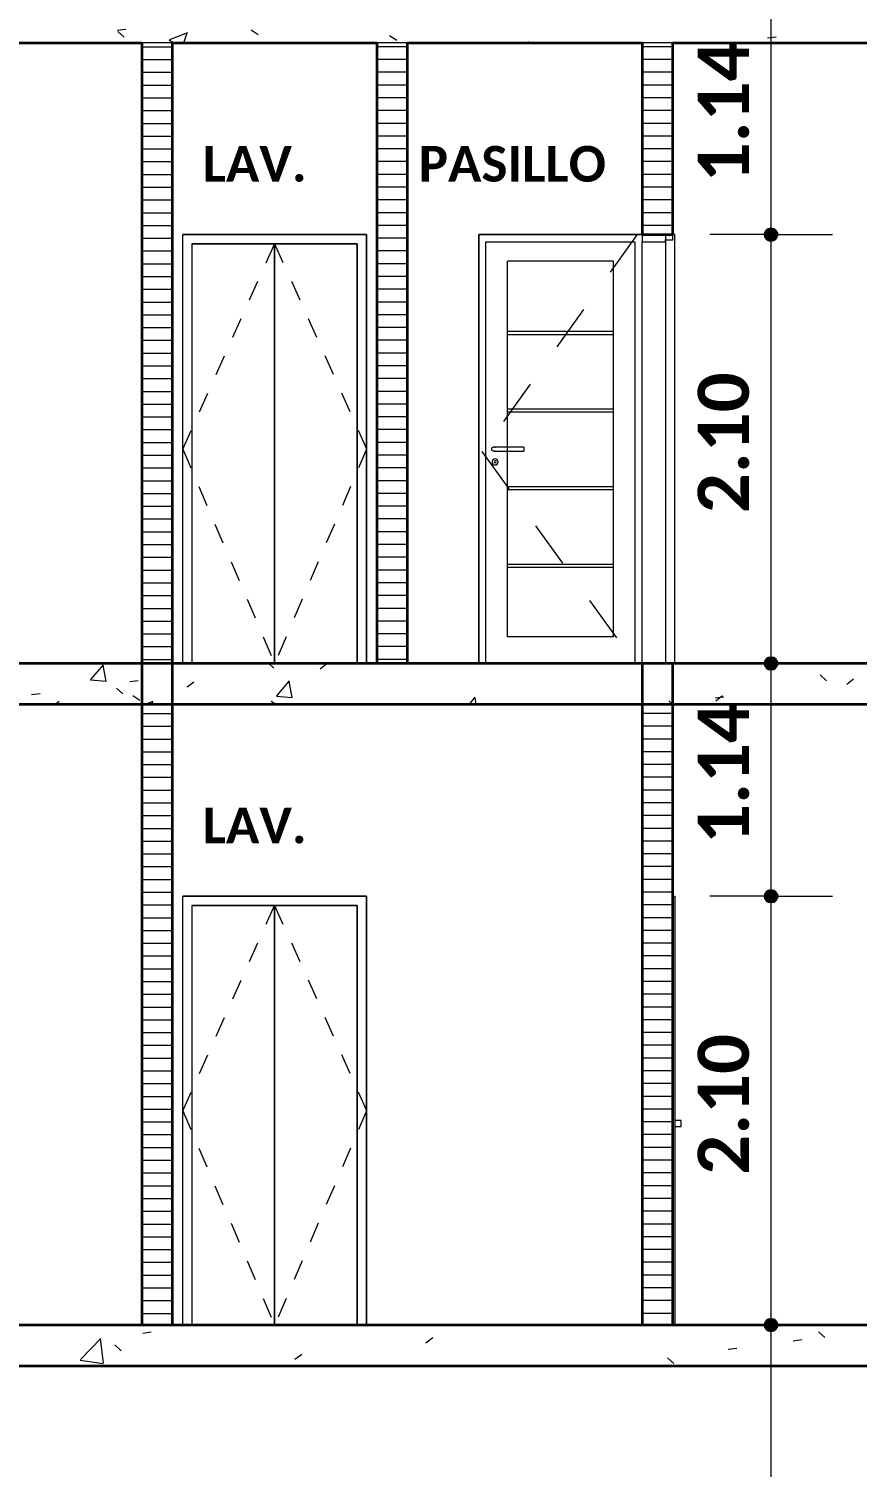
# Model space of a CAD drawing. Header units: metres. Extents: x -144 to 1000, y -717 to 29.
# Drawn here: x 235.41 to 239.47, y -646.76 to -639.72 of the extents above; entities that cross this region are included whole.
import ezdxf

# ---------------------------------------------------------------- set-up
doc = ezdxf.new("R2010")
doc.units = ezdxf.units.M
for name, pattern in [('Center', [0.054356, 0.00635, -0.016002, 0.016002, -0.016002]), ('Punto 1 mm', [0.075, 0, -0.075]), ('Trazo', [0.45, 0.225, -0.225])]:
    doc.linetypes.add(name, pattern=pattern)
doc.layers.get('0').update_dxf_attribs({"color": 1})
for name, color, linetype, lineweight in [('A-ANNO-DIMS', 1, 'Continuous', 9), ('A-DOOR', 1, 'Continuous', 9), ('A-DOOR-FRAM', 1, 'Continuous', 9), ('A-DOOR-HDLN', 1, 'Trazo', 20), ('A-FLOR', 2, 'Continuous', 9), ('A-FLOR-LEVL', 51, 'Continuous', 9), ('A-FLOR-PATT', 8, 'Continuous', 50), ('A-WALL', 4, 'Continuous', 9), ('G-ANNO-TEXT', 2, 'Continuous', 9), ('G-IMPT', 1, 'Continuous', 9), ('I-FURN', 2, 'Continuous', 9)]:
    doc.layers.add(name, color=color, linetype=linetype, lineweight=lineweight)
doc.layers.add('A-WALL-PATT', color=7, linetype='Continuous', lineweight=35, true_color=0x9c9c9c)
doc.styles.add('Calibri_B', font='calibrib.ttf', dxfattribs={"height": 0.165})
doc.styles.add('Calibri_B_1', font='calibrib.ttf', dxfattribs={"height": 0.135})

# ---------------------------------------------------------------- blocks, each defined once
blk = doc.blocks.new('LAVADORA TIPO - 12-lavadora_dwg_$0$AX-051-MB N2$0$AX-LAVADORA-328353-L1')
at = {"layer": 'G-IMPT'}
for p, q in [((18.452, 10.3), (18.427, 10.3)), ((18.427, 10.3), (18.452, 10.3)), ((18.4734, 10.3), (18.452, 10.3)), ((18.452, 10.3), (18.477, 10.3)), ((18.452, 10.3), (18.477, 10.3)), ((18.502, 10.3), (18.477, 10.3)), ((18.502, 10.3), (18.477, 10.3)), ((18.477, 10.3), (19.027, 10.3)), ((19.027, 10.3), (18.477, 10.3)), ((18.502, 10.3), (18.8675, 10.3)), ((18.8675, 10.3), (18.502, 10.3)), ((18.5483, 10.3), (18.5684, 10.3)), ((18.5684, 10.3), (18.5483, 10.3)), ((18.5869, 10.3), (18.8281, 10.3)), ((18.8281, 10.3), (18.5869, 10.3)), ((18.8925, 10.3), (18.8675, 10.3)), ((18.8925, 10.3), (18.8675, 10.3)), ((19.0456, 10.3), (18.9844, 10.3)), ((19.0456, 10.3), (18.9844, 10.3)), ((19.0456, 10.3), (18.9844, 10.3)), ((19.027, 10.3), (19.052, 10.3)), ((19.027, 10.3), (19.052, 10.3)), ((19.052, 10.3), (19.0411, 10.3))]:
    blk.add_line(p, q, dxfattribs=at)
blk = doc.blocks.new('LAVADORA TIPO - 12-lavadora_dwg-328352-L1')
blk.add_blockref('LAVADORA TIPO - 12-lavadora_dwg_$0$AX-051-MB N2$0$AX-LAVADORA-328353-L1', (0, 0))
blk = doc.blocks.new('ololo')
at = {"layer": 'A-ANNO-DIMS', "lineweight": 25}
h = blk.add_hatch(color=256, dxfattribs=at)
edge = h.paths.add_edge_path()
edge.add_arc((239.0433, -640.7254), 0.0312, 0, 360)
h = blk.add_hatch(color=256, dxfattribs=at)
edge = h.paths.add_edge_path()
edge.add_arc((239.0433, -640.7254), 0.0312, 0, 360)
h = blk.add_hatch(color=256, dxfattribs=at)
edge = h.paths.add_edge_path()
edge.add_arc((239.0433, -642.8254), 0.0312, 0, 360)
h = blk.add_hatch(color=256, dxfattribs=at)
edge = h.paths.add_edge_path()
edge.add_arc((239.0433, -642.8254), 0.0312, 0, 360)
h = blk.add_hatch(color=256, dxfattribs=at)
edge = h.paths.add_edge_path()
edge.add_arc((239.0433, -643.9654), 0.0312, 0, 360)
h = blk.add_hatch(color=256, dxfattribs=at)
edge = h.paths.add_edge_path()
edge.add_arc((239.0433, -643.9654), 0.0312, 0, 360)
h = blk.add_hatch(color=256, dxfattribs=at)
edge = h.paths.add_edge_path()
edge.add_arc((239.0433, -646.0654), 0.0312, 0, 360)
h = blk.add_hatch(color=256, dxfattribs=at)
edge = h.paths.add_edge_path()
edge.add_arc((239.0433, -646.0654), 0.0312, 0, 360)
at = {"layer": 'A-ANNO-DIMS'}
for p, q in [((239.0433, -640.7254), (239.0433, -639.5854)), ((239.0433, -640.7254), (238.7433, -640.7254)), ((239.0433, -640.7254), (238.7433, -640.7254)), ((239.0433, -642.8254), (239.0433, -640.7254)), ((239.0433, -640.7254), (239.3433, -640.7254)), ((239.0433, -640.7254), (239.3433, -640.7254)), ((239.0433, -642.8254), (238.7433, -642.8254)), ((239.0433, -642.8254), (238.7433, -642.8254)), ((239.0433, -643.9654), (239.0433, -642.8254)), ((239.0433, -642.8254), (239.3433, -642.8254)), ((239.0433, -642.8254), (239.3433, -642.8254)), ((239.0433, -643.9654), (238.7433, -643.9654)), ((239.0433, -643.9654), (238.7433, -643.9654)), ((239.0433, -646.0654), (239.0433, -643.9654)), ((239.0433, -643.9654), (239.3433, -643.9654)), ((239.0433, -643.9654), (239.3433, -643.9654)), ((239.0433, -646.0654), (238.7433, -646.0654)), ((239.0433, -646.0654), (238.7433, -646.0654)), ((239.0433, -651.8161), (239.0433, -646.0654)), ((239.0433, -646.0654), (239.3433, -646.0654)), ((239.0433, -646.0654), (239.3433, -646.0654))]:
    blk.add_line(p, q, dxfattribs=at)
at = {"layer": 'A-ANNO-DIMS', "lineweight": 25}
for centre in [(239.0433, -640.7254), (239.0433, -640.7254), (239.0433, -642.8254), (239.0433, -642.8254), (239.0433, -643.9654), (239.0433, -643.9654), (239.0433, -646.0654), (239.0433, -646.0654)]:
    blk.add_circle(centre, 0.0312, dxfattribs=at)
at = {"layer": 'A-DOOR', "lineweight": 15}
for p, q in [((238.5715, -640.7254), (238.5265, -640.7254)), ((238.5265, -640.7254), (238.5265, -642.8254)), ((238.5715, -642.8254), (238.5715, -640.7254)), ((238.5265, -642.8254), (238.5715, -642.8254))]:
    blk.add_line(p, q, dxfattribs=at)
at = {"layer": 'A-DOOR', "linetype": 'Center'}
for p, q in [((236.1615, -641.7754), (236.6115, -640.7704)), ((236.6115, -640.7704), (237.0615, -641.7754)), ((236.1615, -641.7754), (236.6115, -642.8254)), ((237.0615, -641.7754), (236.6115, -642.8254)), ((236.1615, -645.0154), (236.6115, -644.0104)), ((236.6115, -644.0104), (237.0615, -645.0154)), ((236.1615, -645.0154), (236.6115, -646.0654)), ((237.0615, -645.0154), (236.6115, -646.0654))]:
    blk.add_line(p, q, dxfattribs=at)
at = {"layer": 'A-DOOR'}
for p, q in [((236.2065, -640.7704), (236.2065, -642.8254)), ((236.6115, -640.7704), (236.2065, -640.7704)), ((236.6115, -642.8254), (236.6115, -640.7704)), ((237.0165, -640.7704), (236.6115, -640.7704)), ((236.6115, -640.7704), (236.6115, -642.8254)), ((237.0165, -642.8254), (237.0165, -640.7704)), ((238.2715, -640.8554), (237.7515, -640.8554)), ((237.7515, -642.6954), (237.7515, -640.8554)), ((238.2715, -642.6954), (238.2715, -640.8554)), ((238.2715, -641.2004), (237.7515, -641.2004)), ((238.2715, -641.2154), (237.7515, -641.2154)), ((238.2715, -641.5804), (237.7515, -641.5804)), ((238.2715, -641.5954), (237.7515, -641.5954)), ((237.6898, -641.7654), (237.6932, -641.7654)), ((237.6932, -641.7853), (237.6898, -641.7853)), ((237.8315, -641.7654), (237.6915, -641.7654)), ((237.6915, -641.7854), (237.8315, -641.7854)), ((238.2715, -641.9604), (237.7515, -641.9604)), ((238.2715, -641.9754), (237.7515, -641.9754)), ((238.2715, -642.3404), (237.7515, -642.3404)), ((238.2715, -642.3554), (237.7515, -642.3554)), ((238.2715, -642.6954), (237.7515, -642.6954)), ((238.5615, -643.9654), (238.5715, -643.9654)), ((238.5715, -643.9654), (238.5715, -646.0654)), ((236.2065, -644.0104), (236.2065, -646.0654)), ((236.6115, -644.0104), (236.2065, -644.0104)), ((236.6115, -646.0654), (236.6115, -644.0104)), ((237.0165, -644.0104), (236.6115, -644.0104)), ((236.6115, -644.0104), (236.6115, -646.0654)), ((237.0165, -646.0654), (237.0165, -644.0104)), ((238.602, -645.0633), (238.5715, -645.0633)), ((238.5715, -645.0933), (238.602, -645.0933)), ((238.602, -645.0933), (238.602, -645.0633))]:
    blk.add_line(p, q, dxfattribs=at)
at = {"layer": 'A-DOOR', "flags": 128}
for points in [[(237.8315, -641.7654), (237.8315, -641.7658), (237.8315, -641.7664), (237.8315, -641.7674), (237.8315, -641.7686), (237.8315, -641.7701), (237.8315, -641.7718), (237.8315, -641.7735), (237.8315, -641.7754)], [(237.8315, -641.7754), (237.8315, -641.7772), (237.8315, -641.779), (237.8315, -641.7806), (237.8315, -641.7821), (237.8315, -641.7834), (237.8315, -641.7843), (237.8315, -641.785), (237.8315, -641.7853)]]:
    blk.add_lwpolyline(points, dxfattribs=at)
at = {"layer": 'A-DOOR'}
for radius, start, end in [(0.015, 90, 270), (0.005, 90, 270), (0.015, 270, 90), (0.005, 270, 90)]:
    blk.add_arc((237.6915, -641.8383), radius, start, end, dxfattribs=at)
for points in [[(237.6932, -641.7654), (237.6921, -641.7654), (237.6898, -641.7654), (237.6864, -641.7657), (237.6832, -641.7664), (237.6803, -641.7674), (237.6778, -641.7686), (237.6757, -641.7701), (237.6742, -641.7717), (237.6732, -641.7735), (237.673, -641.7748), (237.673, -641.7754)], [(237.673, -641.7754), (237.673, -641.776), (237.6732, -641.7772), (237.6742, -641.779), (237.6757, -641.7807), (237.6778, -641.7822), (237.6803, -641.7834), (237.6832, -641.7844), (237.6864, -641.7851), (237.6898, -641.7854), (237.6921, -641.7854), (237.6932, -641.7853)]]:
    blk.add_open_spline(points, degree=3, dxfattribs=at)
at = {"layer": 'A-DOOR-FRAM'}
for p, q in [((236.1615, -642.8254), (236.1615, -640.7254)), ((237.0615, -640.7254), (236.1615, -640.7254)), ((237.0615, -642.8254), (237.0615, -640.7254)), ((238.4115, -640.7254), (237.6115, -640.7254)), ((237.6115, -640.7254), (237.6115, -642.8254)), ((236.2065, -640.7704), (236.2065, -642.8254)), ((236.2065, -640.7704), (237.0165, -640.7704)), ((237.0165, -640.7704), (237.0165, -642.8254)), ((237.6465, -642.8254), (237.6465, -640.7604)), ((237.6465, -640.7604), (238.3765, -640.7604)), ((238.3765, -640.7604), (238.3765, -642.8254)), ((238.4115, -642.8254), (238.4115, -640.7604)), ((236.1615, -646.0654), (236.1615, -643.9654)), ((237.0615, -643.9654), (236.1615, -643.9654)), ((237.0615, -646.0654), (237.0615, -643.9654)), ((236.2065, -644.0104), (236.2065, -646.0654)), ((236.2065, -644.0104), (237.0165, -644.0104)), ((237.0165, -644.0104), (237.0165, -646.0654))]:
    blk.add_line(p, q, dxfattribs=at)
at = {"layer": 'A-DOOR-FRAM', "lineweight": 15}
for p, q in [((238.4115, -640.7254), (238.4115, -640.7604)), ((238.5615, -640.7254), (238.4115, -640.7254)), ((238.5265, -640.7604), (238.5265, -640.7504)), ((238.5265, -640.7504), (238.5615, -640.7504)), ((238.5615, -640.7504), (238.5615, -640.7254)), ((238.4115, -640.7604), (238.5265, -640.7604))]:
    blk.add_line(p, q, dxfattribs=at)
at = {"layer": 'A-DOOR-HDLN'}
for p, q in [((238.3865, -640.7254), (237.6265, -641.7874)), ((237.6265, -641.7874), (238.3765, -642.8254))]:
    blk.add_line(p, q, dxfattribs=at)
at = {"layer": 'A-FLOR', "lineweight": 35}
for p, q in [((232.9626, -639.7854), (235.9615, -639.7854)), ((236.1115, -639.7854), (237.1115, -639.7854)), ((237.2615, -639.7854), (238.4115, -639.7854)), ((238.5615, -639.7854), (241.5612, -639.7854)), ((241.5612, -642.8254), (232.9626, -642.8254)), ((232.9626, -643.0254), (241.5612, -643.0254)), ((241.5612, -646.0654), (232.9626, -646.0654)), ((232.9626, -646.2654), (241.5612, -646.2654))]:
    blk.add_line(p, q, dxfattribs=at)
at = {"layer": 'A-FLOR-LEVL', "color": 251, "linetype": 'Punto 1 mm', "true_color": 0x6c6c6c}
for p, q in [((237.7216, -642.8254), (250.923, -642.8254)), ((237.7216, -646.0654), (250.923, -646.0654))]:
    blk.add_line(p, q, dxfattribs=at)
at = {"layer": 'A-FLOR-PATT', "color": 8, "lineweight": 5, "true_color": 0x828282}
for p, q in [((235.8407, -639.724), (235.8822, -639.7185)), ((235.8437, -639.7301), (235.8746, -639.7584)), ((236.0975, -639.7697), (236.1864, -639.7356)), ((236.1673, -639.7854), (236.1835, -639.7371)), ((236.4962, -639.722), (236.5315, -639.7445)), ((237.1741, -639.7506), (237.2095, -639.7731)), ((239.0263, -639.7615), (239.0679, -639.7561)), ((236.0947, -639.7708), (236.1164, -639.7854)), ((237.6165, -639.7854), (237.6174, -639.7847)), ((237.8521, -639.7792), (237.8617, -639.7854)), ((235.7114, -642.9044), (235.7727, -642.8315)), ((235.7862, -642.913), (235.7715, -642.8334)), ((236.5835, -642.8254), (236.6078, -642.8477)), ((236.8345, -642.8509), (236.8678, -642.8254)), ((235.7102, -642.906), (235.7861, -642.9126)), ((235.9018, -642.9144), (235.9433, -642.9089)), ((236.1826, -642.9402), (236.2159, -642.9147)), ((236.6223, -642.9841), (236.6836, -642.9112)), ((236.6971, -642.9928), (236.6824, -642.9131)), ((239.283, -642.8816), (239.3139, -642.9099)), ((239.4138, -642.9265), (239.447, -642.9009)), ((235.4208, -642.9777), (235.4623, -642.9723)), ((235.8362, -642.9465), (235.8671, -642.9748)), ((235.9166, -642.9821), (235.9519, -643.0046)), ((236.6211, -642.9857), (236.697, -642.9923)), ((237.5655, -643.0254), (237.5945, -642.9909)), ((237.5994, -643.0254), (237.5934, -642.9929)), ((238.7696, -642.9938), (238.8112, -642.9883)), ((238.7723, -643.0078), (238.8055, -642.9822)), ((235.5361, -643.0254), (235.5561, -643.0101)), ((235.9766, -643.0254), (236.0167, -643.01)), ((236.0098, -643.0254), (236.0145, -643.0112)), ((236.5945, -643.0107), (236.6175, -643.0254)), ((238.5424, -643.0087), (238.5605, -643.0254)), ((235.9659, -646.1044), (236.0074, -646.0989)), ((239.2761, -646.0985), (239.307, -646.1268)), ((235.661, -646.2347), (235.7599, -646.1316)), ((235.7726, -646.2522), (235.7586, -646.1316)), ((235.8288, -646.1629), (235.8597, -646.1912)), ((237.3525, -646.1518), (237.3858, -646.1263)), ((239.1519, -646.1419), (239.1935, -646.1364)), ((235.6594, -646.2365), (235.7723, -646.254)), ((236.711, -646.2331), (236.7443, -646.2076)), ((238.5354, -646.2256), (238.5663, -646.254)), ((238.8335, -646.1838), (238.875, -646.1783))]:
    blk.add_line(p, q, dxfattribs=at)
at = {"layer": 'A-WALL'}
for p, q in [((236.1115, -639.7854), (235.9615, -639.7854)), ((237.2615, -639.7854), (237.1115, -639.7854)), ((238.5615, -639.7854), (238.4115, -639.7854)), ((236.1615, -642.8254), (236.1615, -640.7254)), ((236.1615, -640.7254), (237.0615, -640.7254)), ((237.0615, -640.7254), (237.0615, -642.8254)), ((237.6115, -642.8254), (237.6115, -640.7254)), ((237.6115, -640.7254), (238.4115, -640.7254)), ((236.1615, -646.0654), (236.1615, -643.9654)), ((236.1615, -643.9654), (237.0615, -643.9654)), ((237.0615, -643.9654), (237.0615, -646.0654))]:
    blk.add_line(p, q, dxfattribs=at)
at = {"layer": 'A-WALL', "lineweight": 35}
for p, q in [((235.9615, -639.7854), (235.9615, -646.0654)), ((236.1115, -646.0654), (236.1115, -639.7854)), ((237.1115, -639.7854), (237.1115, -642.8254)), ((237.2615, -642.8254), (237.2615, -639.7854)), ((238.4115, -639.7854), (238.4115, -640.7254)), ((238.5615, -640.7254), (238.5615, -639.7854)), ((238.4115, -640.7254), (238.5615, -640.7254)), ((238.4115, -642.8254), (238.4115, -646.0654)), ((238.5615, -646.0654), (238.5615, -642.8254))]:
    blk.add_line(p, q, dxfattribs=at)
at = {"layer": 'A-WALL-PATT', "color": 8, "lineweight": 5, "true_color": 0x727272}
for p, q in [((235.9615, -639.8054), (236.1106, -639.8054)), ((237.2615, -639.8054), (237.1115, -639.8054)), ((238.5615, -639.8054), (238.4115, -639.8054)), ((235.9615, -639.8679), (236.1106, -639.8679)), ((237.2615, -639.8679), (237.1115, -639.8679)), ((238.5615, -639.8679), (238.4115, -639.8679)), ((235.9615, -639.9304), (236.1106, -639.9304)), ((237.2615, -639.9304), (237.1115, -639.9304)), ((238.5615, -639.9304), (238.4115, -639.9304)), ((235.9615, -639.9929), (236.1106, -639.9929)), ((237.2615, -639.9929), (237.1115, -639.9929)), ((238.5615, -639.9929), (238.4115, -639.9929)), ((235.9615, -640.0554), (236.1106, -640.0554)), ((237.2615, -640.0554), (237.1115, -640.0554)), ((238.5615, -640.0554), (238.4115, -640.0554)), ((235.9615, -640.1179), (236.1107, -640.1179)), ((235.9615, -640.1804), (236.1107, -640.1804)), ((237.2615, -640.1179), (237.1115, -640.1179)), ((237.2615, -640.1804), (237.1115, -640.1804)), ((238.5615, -640.1179), (238.4115, -640.1179)), ((238.5615, -640.1804), (238.4115, -640.1804)), ((235.9615, -640.2429), (236.1107, -640.2429)), ((237.2615, -640.2429), (237.1115, -640.2429)), ((238.5615, -640.2429), (238.4115, -640.2429)), ((235.9615, -640.3054), (236.1107, -640.3054)), ((237.2615, -640.3054), (237.1115, -640.3054)), ((238.5615, -640.3054), (238.4115, -640.3054)), ((235.9615, -640.3679), (236.1107, -640.3679)), ((237.2615, -640.3679), (237.1115, -640.3679)), ((238.5615, -640.3679), (238.4115, -640.3679)), ((235.9615, -640.4304), (236.1108, -640.4304)), ((237.2615, -640.4304), (237.1115, -640.4304)), ((238.5615, -640.4304), (238.4115, -640.4304)), ((235.9615, -640.4929), (236.1108, -640.4929)), ((237.2615, -640.4929), (237.1115, -640.4929)), ((238.5615, -640.4929), (238.4115, -640.4929)), ((235.9615, -640.5554), (236.1108, -640.5554)), ((237.2615, -640.5554), (237.1115, -640.5554)), ((238.5615, -640.5554), (238.4115, -640.5554)), ((235.9615, -640.6179), (236.1108, -640.6179)), ((237.2615, -640.6179), (237.1115, -640.6179)), ((238.5615, -640.6179), (238.4115, -640.6179)), ((235.9615, -640.6804), (236.1108, -640.6804)), ((235.9615, -640.7429), (236.1109, -640.7429)), ((237.2615, -640.6804), (237.1115, -640.6804)), ((237.2615, -640.7429), (237.1115, -640.7429)), ((238.5615, -640.6804), (238.4115, -640.6804)), ((235.9615, -640.8054), (236.1109, -640.8054)), ((237.2615, -640.8054), (237.1115, -640.8054)), ((235.9615, -640.8679), (236.1109, -640.8679)), ((237.2615, -640.8679), (237.1115, -640.8679)), ((235.9615, -640.9304), (236.1109, -640.9304)), ((237.2615, -640.9304), (237.1115, -640.9304)), ((235.9615, -640.9929), (236.1109, -640.9929)), ((237.2615, -640.9929), (237.1115, -640.9929)), ((235.9615, -641.0554), (236.111, -641.0554)), ((237.2615, -641.0554), (237.1115, -641.0554)), ((235.9615, -641.1179), (236.111, -641.1179)), ((237.2615, -641.1179), (237.1115, -641.1179)), ((235.9615, -641.1804), (236.111, -641.1804)), ((235.9615, -641.2429), (236.111, -641.2429)), ((237.2615, -641.1804), (237.1115, -641.1804)), ((237.2615, -641.2429), (237.1115, -641.2429)), ((235.9615, -641.3054), (236.111, -641.3054)), ((237.2615, -641.3054), (237.1115, -641.3054)), ((235.9615, -641.3679), (236.1111, -641.3679)), ((237.2615, -641.3679), (237.1115, -641.3679)), ((235.9615, -641.4304), (236.1111, -641.4304)), ((237.2615, -641.4304), (237.1115, -641.4304)), ((235.9615, -641.4929), (236.1111, -641.4929)), ((237.2615, -641.4929), (237.1115, -641.4929)), ((235.9615, -641.5554), (236.1111, -641.5554)), ((237.2615, -641.5554), (237.1115, -641.5554)), ((235.9615, -641.6179), (236.1111, -641.6179)), ((237.2615, -641.6179), (237.1115, -641.6179)), ((235.9615, -641.6804), (236.1112, -641.6804)), ((237.2615, -641.6804), (237.1115, -641.6804)), ((235.9615, -641.7429), (236.1112, -641.7429)), ((235.9615, -641.8054), (236.1112, -641.8054)), ((237.2615, -641.7429), (237.1115, -641.7429)), ((237.2615, -641.8054), (237.1115, -641.8054)), ((235.9615, -641.8679), (236.1112, -641.8679)), ((237.2615, -641.8679), (237.1115, -641.8679)), ((235.9615, -641.9304), (236.1112, -641.9304)), ((237.2615, -641.9304), (237.1115, -641.9304)), ((235.9615, -641.9929), (236.1112, -641.9929)), ((237.2615, -641.9929), (237.1115, -641.9929)), ((235.9615, -642.0554), (236.1113, -642.0554)), ((237.2615, -642.0554), (237.1115, -642.0554)), ((235.9615, -642.1179), (236.1113, -642.1179)), ((237.2615, -642.1179), (237.1115, -642.1179)), ((235.9615, -642.1804), (236.1113, -642.1804)), ((237.2615, -642.1804), (237.1115, -642.1804)), ((235.9615, -642.2429), (236.1113, -642.2429)), ((237.2615, -642.2429), (237.1115, -642.2429)), ((235.9615, -642.3054), (236.1113, -642.3054)), ((235.9615, -642.3679), (236.1114, -642.3679)), ((237.2615, -642.3054), (237.1115, -642.3054)), ((237.2615, -642.3679), (237.1115, -642.3679)), ((235.9615, -642.4304), (236.1114, -642.4304)), ((237.2615, -642.4304), (237.1115, -642.4304)), ((235.9615, -642.4929), (236.1114, -642.4929)), ((237.2615, -642.4929), (237.1115, -642.4929)), ((235.9615, -642.5554), (236.1114, -642.5554)), ((237.2615, -642.5554), (237.1115, -642.5554)), ((235.9615, -642.6179), (236.1114, -642.6179)), ((237.2615, -642.6179), (237.1115, -642.6179)), ((235.9615, -642.6804), (236.1115, -642.6804)), ((237.2615, -642.6804), (237.1115, -642.6804)), ((235.9615, -642.7429), (236.1115, -642.7429)), ((237.2615, -642.7429), (237.1115, -642.7429)), ((235.9615, -642.8054), (236.1115, -642.8054)), ((237.2615, -642.8054), (237.1115, -642.8054)), ((235.9615, -643.0704), (236.1106, -643.0704)), ((238.5615, -643.0704), (238.4115, -643.0704)), ((235.9615, -643.1329), (236.1106, -643.1329)), ((238.5615, -643.1329), (238.4115, -643.1329)), ((235.9615, -643.1954), (236.1106, -643.1954)), ((238.5615, -643.1954), (238.4115, -643.1954)), ((235.9615, -643.2579), (236.1106, -643.2579)), ((238.5615, -643.2579), (238.4115, -643.2579)), ((235.9615, -643.3204), (236.1107, -643.3204)), ((238.5615, -643.3204), (238.4115, -643.3204)), ((235.9615, -643.3829), (236.1107, -643.3829)), ((238.5615, -643.3829), (238.4115, -643.3829)), ((235.9615, -643.4454), (236.1107, -643.4454)), ((238.5615, -643.4454), (238.4115, -643.4454)), ((235.9615, -643.5079), (236.1107, -643.5079)), ((238.5615, -643.5079), (238.4115, -643.5079)), ((235.9615, -643.5704), (236.1107, -643.5704)), ((235.9615, -643.6329), (236.1108, -643.6329)), ((238.5615, -643.5704), (238.4115, -643.5704)), ((238.5615, -643.6329), (238.4115, -643.6329)), ((235.9615, -643.6954), (236.1108, -643.6954)), ((238.5615, -643.6954), (238.4115, -643.6954)), ((235.9615, -643.7579), (236.1108, -643.7579)), ((238.5615, -643.7579), (238.4115, -643.7579)), ((235.9615, -643.8204), (236.1108, -643.8204)), ((238.5615, -643.8204), (238.4115, -643.8204)), ((235.9615, -643.8829), (236.1108, -643.8829)), ((238.5615, -643.8829), (238.4115, -643.8829)), ((235.9615, -643.9454), (236.1108, -643.9454)), ((238.5615, -643.9454), (238.4115, -643.9454)), ((235.9615, -644.0079), (236.1109, -644.0079)), ((238.5615, -644.0079), (238.4115, -644.0079)), ((235.9615, -644.0704), (236.1109, -644.0704)), ((238.5615, -644.0704), (238.4115, -644.0704)), ((235.9615, -644.1329), (236.1109, -644.1329)), ((235.9615, -644.1954), (236.1109, -644.1954)), ((238.5615, -644.1329), (238.4115, -644.1329)), ((238.5615, -644.1954), (238.4115, -644.1954)), ((235.9615, -644.2579), (236.1109, -644.2579)), ((238.5615, -644.2579), (238.4115, -644.2579)), ((235.9615, -644.3204), (236.111, -644.3204)), ((238.5615, -644.3204), (238.4115, -644.3204)), ((235.9615, -644.3829), (236.111, -644.3829)), ((238.5615, -644.3829), (238.4115, -644.3829)), ((235.9615, -644.4454), (236.111, -644.4454)), ((238.5615, -644.4454), (238.4115, -644.4454)), ((235.9615, -644.5079), (236.111, -644.5079)), ((238.5615, -644.5079), (238.4115, -644.5079)), ((235.9615, -644.5704), (236.111, -644.5704)), ((238.5615, -644.5704), (238.4115, -644.5704)), ((235.9615, -644.6329), (236.1111, -644.6329)), ((235.9615, -644.6954), (236.1111, -644.6954)), ((238.5615, -644.6329), (238.4115, -644.6329)), ((238.5615, -644.6954), (238.4115, -644.6954)), ((235.9615, -644.7579), (236.1111, -644.7579)), ((238.5615, -644.7579), (238.4115, -644.7579)), ((235.9615, -644.8204), (236.1111, -644.8204)), ((238.5615, -644.8204), (238.4115, -644.8204)), ((235.9615, -644.8829), (236.1111, -644.8829)), ((238.5615, -644.8829), (238.4115, -644.8829)), ((235.9615, -644.9454), (236.1112, -644.9454)), ((238.5615, -644.9454), (238.4115, -644.9454)), ((235.9615, -645.0079), (236.1112, -645.0079)), ((238.5615, -645.0079), (238.4115, -645.0079)), ((235.9615, -645.0704), (236.1112, -645.0704)), ((238.5615, -645.0704), (238.4115, -645.0704)), ((235.9615, -645.1329), (236.1112, -645.1329)), ((238.5615, -645.1329), (238.4115, -645.1329)), ((235.9615, -645.1954), (236.1112, -645.1954)), ((235.9615, -645.2579), (236.1113, -645.2579)), ((238.5615, -645.1954), (238.4115, -645.1954)), ((238.5615, -645.2579), (238.4115, -645.2579)), ((235.9615, -645.3204), (236.1113, -645.3204)), ((238.5615, -645.3204), (238.4115, -645.3204)), ((235.9615, -645.3829), (236.1113, -645.3829)), ((238.5615, -645.3829), (238.4115, -645.3829)), ((235.9615, -645.4454), (236.1113, -645.4454)), ((238.5615, -645.4454), (238.4115, -645.4454)), ((235.9615, -645.5079), (236.1113, -645.5079)), ((238.5615, -645.5079), (238.4115, -645.5079)), ((235.9615, -645.5704), (236.1114, -645.5704)), ((238.5615, -645.5704), (238.4115, -645.5704)), ((235.9615, -645.6329), (236.1114, -645.6329)), ((238.5615, -645.6329), (238.4115, -645.6329)), ((235.9615, -645.6954), (236.1114, -645.6954)), ((238.5615, -645.6954), (238.4115, -645.6954)), ((235.9615, -645.7579), (236.1114, -645.7579)), ((235.9615, -645.8204), (236.1114, -645.8204)), ((238.5615, -645.7579), (238.4115, -645.7579)), ((238.5615, -645.8204), (238.4115, -645.8204)), ((235.9615, -645.8829), (236.1114, -645.8829)), ((238.5615, -645.8829), (238.4115, -645.8829)), ((235.9615, -645.9454), (236.1115, -645.9454)), ((238.5615, -645.9454), (238.4115, -645.9454)), ((235.9615, -646.0079), (236.1115, -646.0079)), ((238.5615, -646.0079), (238.4115, -646.0079))]:
    blk.add_line(p, q, dxfattribs=at)
at = {"layer": 'I-FURN'}
for p, q in [((236.2009, -642.8254), (237.0055, -642.8254)), ((236.2509, -642.8254), (236.9555, -642.8254)), ((236.9555, -642.8254), (236.2509, -642.8254)), ((236.2509, -642.8254), (236.9555, -642.8254)), ((236.9555, -642.8254), (236.2509, -642.8254)), ((236.9555, -642.8254), (236.2509, -642.8254)), ((236.3499, -642.8254), (236.8565, -642.8254)), ((236.8565, -642.8254), (236.3499, -642.8254)), ((236.9452, -642.8254), (236.9316, -642.8254)), ((238.5711, -646.0654), (238.5898, -646.0654)), ((238.5711, -646.0654), (238.5898, -646.0654)), ((238.6607, -646.0654), (238.5711, -646.0654)), ((238.5711, -646.0654), (238.5898, -646.0654)), ((238.5898, -646.0654), (238.8535, -646.0654)), ((238.6962, -646.0654), (238.657, -646.0654)), ((238.657, -646.0654), (238.6962, -646.0654)), ((238.7826, -646.0654), (238.8722, -646.0654)), ((238.8722, -646.0654), (238.8535, -646.0654)), ((238.8722, -646.0654), (238.8535, -646.0654)), ((238.8722, -646.0654), (238.8535, -646.0654))]:
    blk.add_line(p, q, dxfattribs=at)
blk.add_blockref('LAVADORA TIPO - 12-lavadora_dwg-328352-L1', (219.3174, -656.3654))
at = {"layer": 'A-ANNO-DIMS', "char_height": 0.25, "width": 0.752731, "attachment_point": 1, "rotation": 90, "line_spacing_factor": 1.158048, "style": 'Calibri_B'}
for s, insert in [('1.14', (238.6843, -640.469)), ('2.10', (238.6843, -642.089)), ('1.14', (238.6843, -643.709)), ('2.10', (238.6843, -645.329))]:
    blk.add_mtext(s, dxfattribs=dict(at, insert=insert))
at = {"layer": 'G-ANNO-TEXT', "style": 'Calibri_B_1'}
for s, p in [('LAV.', (236.2588, -640.4659)), ('PASILLO', (237.3172, -640.4659)), ('LAV.', (236.2588, -643.7059))]:
    blk.add_text(s, height=0.175, dxfattribs=at).set_placement(p)

msp = doc.modelspace()

# ---------------------------------------------------------------- block references
at = {"color": 3}
msp.add_blockref('ololo', (0, 0), dxfattribs=at)

doc.saveas('drawing.dxf')
